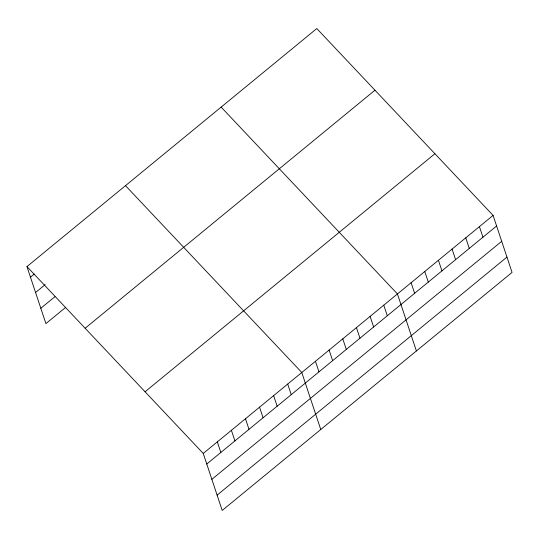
<?xml version="1.0" encoding="UTF-8"?>
<svg xmlns="http://www.w3.org/2000/svg" width="539" height="539" viewBox="0 0 539 539"><rect width="100%" height="100%" fill="white"/><g stroke="black" fill="none" stroke-linecap="round" stroke-linejoin="round"><path stroke-width="0.81" d="M26.95 266.589L316.791 28.554L493.084 215.398L512.05 272.411L222.209 510.446L203.243 453.434L26.95 266.589L45.916 323.602L65.751 307.311M30.474 277.174L34.307 274.021M35.567 292.495L45.168 284.612M40.816 308.281L54.897 296.719M85.128 328.251L374.969 90.215M145.065 391.779L434.906 153.743M203.243 453.434L493.084 215.398M206.767 464.018L496.608 225.982M211.861 479.339L501.701 241.304M217.116 495.125L506.956 257.09M221.145 107.106L397.438 293.95L416.404 350.963M125.493 185.659L301.793 372.503L320.759 429.509M479.42 226.623L482.944 237.207M465.757 237.84L469.28 248.425M452.093 249.065L455.617 259.65M438.429 260.283L441.953 270.868M424.766 271.508L428.289 282.092M411.102 282.732L414.626 293.31M383.775 305.175L387.298 315.753M370.111 316.393L373.635 326.978M356.447 327.618L359.964 338.202M342.784 338.836L346.301 349.42M329.12 350.06L332.637 360.645M315.456 361.278L318.973 371.863M287.711 384.064L291.235 394.649M273.637 395.626L277.154 406.211M259.555 407.188L263.079 417.772M245.481 418.749L248.998 429.334M231.399 430.311L234.923 440.895M217.325 441.872L220.842 452.457"/></g></svg>
